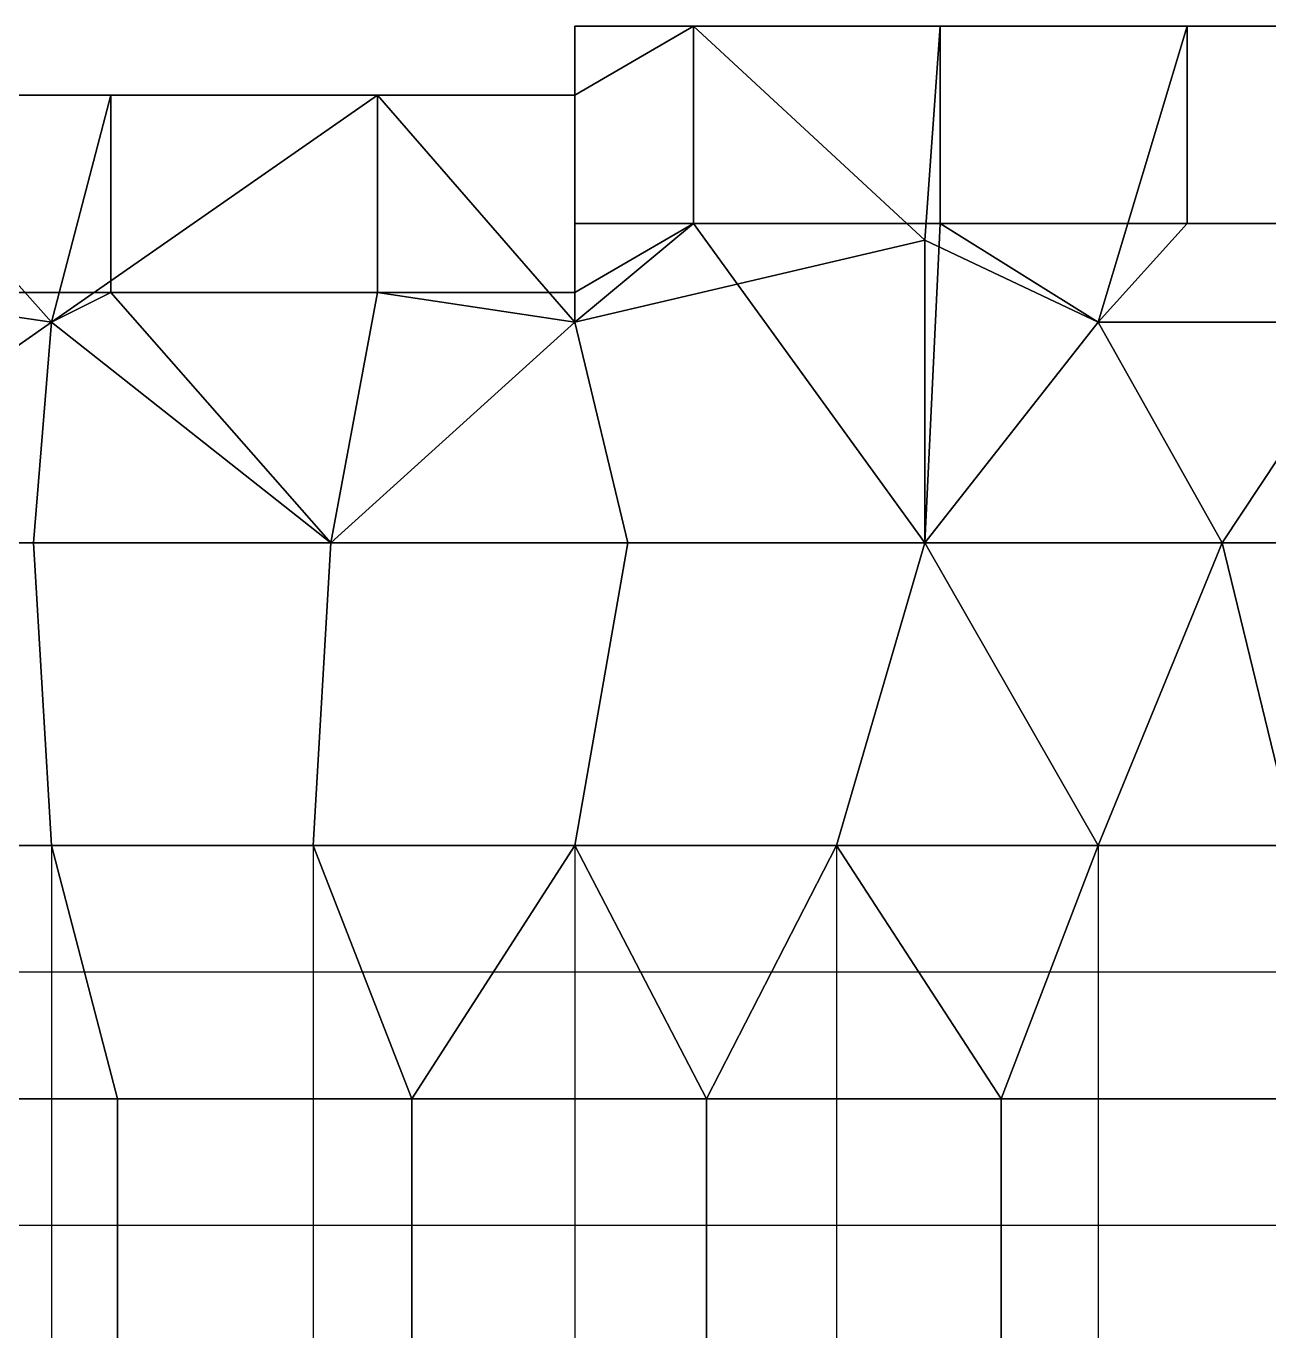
# Model space of a CAD drawing. Extents: x -0.4 to 41.2, y -0.9 to 27.5.
# Drawn here: x 13.54 to 26.13, y 13.38 to 26.6 of the extents above; entities that cross this region are included whole.
import ezdxf

# ---------------------------------------------------------------- set-up
doc = ezdxf.new("R2010")
doc.units = 0
doc.layers.add('BARS', color=1, linetype='CONTINUOUS')
doc.layers.add('FACES', color=5, linetype='CONTINUOUS')

msp = doc.modelspace()

# ---------------------------------------------------------------- linework, layer by layer
at = {"layer": 'BARS'}
for p, q in [((20.3, 26.6, 10.8), (20.3, 26.6, 14.4)), ((20.3, 26.6, 14.4), (20.3, 26.6, 18)), ((20.3, 26.6, 18), (20.3, 26.6, 21.6)), ((25.3, 26.6, 10.8), (25.3, 26.6, 14.4)), ((25.3, 26.6, 14.4), (25.3, 26.6, 18)), ((25.3, 26.6, 18), (25.3, 26.6, 21.6)), ((14.4, 25.9, 10.8), (14.4, 25.9, 14.4)), ((14.4, 25.9, 14.4), (14.4, 25.9, 18)), ((14.4, 25.9, 18), (14.4, 25.9, 21.6)), ((17.1, 25.9, 10.8), (17.1, 25.9, 14.4)), ((17.1, 25.9, 14.4), (17.1, 25.9, 18)), ((17.1, 25.9, 18), (17.1, 25.9, 21.6)), ((13.8, 23.6, 0.6), (13.8, 23.6, 4.2)), ((13.8, 23.6, 4.2), (13.8, 23.6, 7.2)), ((13.8, 23.6, 7.2), (13.8, 23.6, 10.8)), ((13.8, 23.6, 10.8), (13.8, 23.6, 14.4)), ((13.8, 23.6, 14.4), (13.8, 23.6, 18)), ((13.8, 23.6, 18), (13.8, 23.6, 21.6)), ((13.8, 23.6, 21.6), (13.8, 23.6, 25.2)), ((13.8, 23.6, -6.2), (13.8, 23.6, 0.6)), ((19.1, 23.6, 0.6), (19.1, 23.6, 4.2)), ((19.1, 23.6, 4.2), (19.1, 23.6, 7.2)), ((19.1, 23.6, 7.2), (19.1, 23.6, 10.8)), ((19.1, 23.6, 10.8), (19.1, 23.6, 14.4)), ((19.1, 23.6, 14.4), (19.1, 23.6, 18)), ((19.1, 23.6, 18), (19.1, 23.6, 21.6)), ((19.1, 23.6, 21.6), (19.1, 23.6, 25.2)), ((19.1, 23.6, -6.2), (19.1, 23.6, 0.6)), ((24.4, 23.6, 0.6), (24.4, 23.6, 4.2)), ((24.4, 23.6, 4.2), (24.4, 23.6, 7.2)), ((24.4, 23.6, 7.2), (24.4, 23.6, 10.8)), ((24.4, 23.6, 10.8), (24.4, 23.6, 14.4)), ((24.4, 23.6, 14.4), (24.4, 23.6, 18)), ((24.4, 23.6, 18), (24.4, 23.6, 21.6)), ((24.4, 23.6, 21.6), (24.4, 23.6, 25.2)), ((24.4, 23.6, -6.2), (24.4, 23.6, 0.6)), ((13.8, 18.3, 0.6), (13.8, 18.3, 4.2)), ((13.8, 18.3, 4.2), (13.8, 18.3, 7.2)), ((13.8, 18.3, 7.2), (13.8, 18.3, 10.8)), ((13.8, 18.3, 10.8), (13.8, 18.3, 14.4)), ((13.8, 18.3, 14.4), (13.8, 18.3, 18)), ((13.8, 18.3, 18), (13.8, 18.3, 21.6)), ((13.8, 18.3, 21.6), (13.8, 18.3, 25.2)), ((13.8, 18.3, 25.2), (13.8, 14.45, 29.5)), ((13.8, 18.3, -6.2), (13.8, 18.3, 0.6)), ((13.8, 18.3, 25.2), (13.8, 10.6, 31.8)), ((16.45, 18.3, 25.2), (16.45, 14.45, 29.5)), ((16.45, 18.3, 25.2), (16.45, 10.6, 31.8)), ((19.1, 18.3, 0.6), (19.1, 18.3, 4.2)), ((19.1, 18.3, 4.2), (19.1, 18.3, 7.2)), ((19.1, 18.3, 7.2), (19.1, 18.3, 10.8)), ((19.1, 18.3, 10.8), (19.1, 18.3, 14.4)), ((19.1, 18.3, 14.4), (19.1, 18.3, 18)), ((19.1, 18.3, 18), (19.1, 18.3, 21.6)), ((19.1, 18.3, 21.6), (19.1, 18.3, 25.2)), ((19.1, 18.3, 25.2), (19.1, 14.45, 29.5)), ((19.1, 18.3, -6.2), (19.1, 18.3, 0.6)), ((19.1, 18.3, 25.2), (19.1, 10.6, 31.8)), ((21.75, 18.3, 25.2), (21.75, 14.45, 29.5)), ((21.75, 18.3, 25.2), (21.75, 10.6, 31.8)), ((24.4, 18.3, 0.6), (24.4, 18.3, 4.2)), ((24.4, 18.3, 4.2), (24.4, 18.3, 7.2)), ((24.4, 18.3, 7.2), (24.4, 18.3, 10.8)), ((24.4, 18.3, 10.8), (24.4, 18.3, 14.4)), ((24.4, 18.3, 14.4), (24.4, 18.3, 18)), ((24.4, 18.3, 18), (24.4, 18.3, 21.6)), ((24.4, 18.3, 21.6), (24.4, 18.3, 25.2)), ((24.4, 18.3, 25.2), (24.4, 14.45, 29.5)), ((24.4, 18.3, -6.2), (24.4, 18.3, 0.6)), ((24.4, 18.3, 25.2), (24.4, 10.6, 31.8)), ((13.8, 17.0167, 26.6333), (11.15, 17.0167, 26.6333)), ((16.45, 17.0167, 26.6333), (13.8, 17.0167, 26.6333)), ((19.1, 17.0167, 26.6333), (16.45, 17.0167, 26.6333)), ((21.75, 17.0167, 26.6333), (19.1, 17.0167, 26.6333)), ((24.4, 17.0167, 26.6333), (21.75, 17.0167, 26.6333)), ((26.4, 17.0167, 26.6333), (24.4, 17.0167, 26.6333)), ((13.8, 15.7333, 28.0667), (11.15, 15.7333, 28.0667)), ((16.45, 15.7333, 28.0667), (13.8, 15.7333, 28.0667)), ((19.1, 15.7333, 28.0667), (16.45, 15.7333, 28.0667)), ((21.75, 15.7333, 28.0667), (19.1, 15.7333, 28.0667)), ((24.4, 15.7333, 28.0667), (21.75, 15.7333, 28.0667)), ((26.4, 15.7333, 28.0667), (24.4, 15.7333, 28.0667)), ((13.8, 14.45, 29.5), (11.15, 14.45, 29.5)), ((13.8, 14.45, 29.5), (13.8, 10.6, 31.8)), ((16.45, 14.45, 29.5), (13.8, 14.45, 29.5)), ((16.45, 14.45, 29.5), (16.45, 10.6, 31.8)), ((19.1, 14.45, 29.5), (16.45, 14.45, 29.5)), ((19.1, 14.45, 29.5), (19.1, 10.6, 31.8)), ((19.9833, 14.45, 29.5), (19.1, 14.45, 29.5)), ((20.8667, 14.45, 29.5), (19.9833, 14.45, 29.5)), ((21.75, 14.45, 29.5), (20.8667, 14.45, 29.5)), ((21.75, 14.45, 29.5), (21.75, 10.6, 31.8)), ((24.4, 14.45, 29.5), (21.75, 14.45, 29.5)), ((24.4, 14.45, 29.5), (24.4, 10.6, 31.8)), ((26.4, 14.45, 29.5), (24.4, 14.45, 29.5))]:
    msp.add_line(p, q, dxfattribs=at)
at = {"layer": 'FACES'}
for points in [[(19.1, 23.6, 0.6), (22.6455, 24.4333, 0.6), (20.3, 26.6, 0.6), (19.1, 25.9, 0.6)], [(19.1, 25.9, 0.6), (20.3, 26.6, 0.6), (19.1, 26.6, 0.6)], [(19.1, 23.6, 4.2), (22.6455, 24.4333, 4.2), (20.3, 26.6, 4.2), (19.1, 25.9, 4.2)], [(19.1, 25.9, 4.2), (20.3, 26.6, 4.2), (19.1, 26.6, 4.2)], [(19.1, 23.6, 7.2), (22.6455, 24.4333, 7.2), (20.3, 26.6, 7.2), (19.1, 25.9, 7.2)], [(19.1, 25.9, 7.2), (20.3, 26.6, 7.2), (19.1, 26.6, 7.2)], [(19.1, 23.6, 10.8), (22.6455, 24.4333, 10.8), (20.3, 26.6, 10.8), (19.1, 25.9, 10.8)], [(19.1, 25.9, 10.8), (20.3, 26.6, 10.8), (19.1, 26.6, 10.8)], [(19.1, 25.9, 0.6), (19.1, 26.6, 0.6), (19.1, 26.6, 4.2), (19.1, 25.9, 4.2)], [(19.1, 25.9, 4.2), (19.1, 26.6, 4.2), (19.1, 26.6, 7.2), (19.1, 25.9, 7.2)], [(19.1, 25.9, 7.2), (19.1, 26.6, 7.2), (19.1, 26.6, 10.8), (19.1, 25.9, 10.8)], [(19.1, 26.6, 0.6), (20.3, 26.6, 0.6), (20.3, 26.6, 4.2), (19.1, 26.6, 4.2)], [(19.1, 26.6, 4.2), (20.3, 26.6, 4.2), (20.3, 26.6, 7.2), (19.1, 26.6, 7.2)], [(19.1, 26.6, 7.2), (20.3, 26.6, 7.2), (20.3, 26.6, 10.8), (19.1, 26.6, 10.8)], [(19.1, 23.6, 14.4), (22.6455, 24.4333, 14.4), (20.3, 26.6, 14.4), (19.1, 25.9, 14.4)], [(19.1, 25.9, 14.4), (20.3, 26.6, 14.4), (19.1, 26.6, 14.4)], [(19.1, 23.6, 18), (22.6455, 24.4333, 18), (20.3, 26.6, 18), (19.1, 25.9, 18)], [(19.1, 25.9, 18), (20.3, 26.6, 18), (19.1, 26.6, 18)], [(19.1, 23.6, 21.6), (22.6455, 24.4333, 21.6), (20.3, 26.6, 21.6), (19.1, 25.9, 21.6)], [(19.1, 25.9, 21.6), (20.3, 26.6, 21.6), (19.1, 26.6, 21.6)], [(20.3, 26.6, 23.2), (19.1, 26.6, 23.2), (19.1, 26.6, 21.6), (20.3, 26.6, 21.6)], [(19.1, 26.6, 23.2), (19.1, 25.9, 23.2), (19.1, 25.9, 21.6), (19.1, 26.6, 21.6)], [(20.3, 24.6, 25.2), (20.3, 26.6, 23.2), (19.1, 26.6, 23.2), (19.1, 24.6, 25.2)], [(19.1, 24.6, 25.2), (19.1, 23.9, 25.2), (19.1, 25.9, 23.2), (19.1, 26.6, 23.2)], [(20.3, 26.6, 0.6), (19.1, 26.6, 0.6), (19.1, 26.6, -6.2), (20.3, 26.6, -6.2)], [(19.1, 26.6, 0.6), (19.1, 26.6, -6.2), (19.1, 25.9, -6.2), (19.1, 25.9, 0.6)], [(22.6455, 24.4333, 0.6), (22.8, 26.6, 0.6), (20.3, 26.6, 0.6)], [(22.6455, 24.4333, 4.2), (22.8, 26.6, 4.2), (20.3, 26.6, 4.2)], [(22.6455, 24.4333, 7.2), (22.8, 26.6, 7.2), (20.3, 26.6, 7.2)], [(22.6455, 24.4333, 10.8), (22.8, 26.6, 10.8), (20.3, 26.6, 10.8)], [(20.3, 26.6, 0.6), (22.8, 26.6, 0.6), (22.8, 26.6, 4.2), (20.3, 26.6, 4.2)], [(20.3, 26.6, 4.2), (22.8, 26.6, 4.2), (22.8, 26.6, 7.2), (20.3, 26.6, 7.2)], [(20.3, 26.6, 7.2), (22.8, 26.6, 7.2), (22.8, 26.6, 10.8), (20.3, 26.6, 10.8)], [(22.6455, 24.4333, 14.4), (22.8, 26.6, 14.4), (20.3, 26.6, 14.4)], [(22.6455, 24.4333, 18), (22.8, 26.6, 18), (20.3, 26.6, 18)], [(22.6455, 24.4333, 21.6), (22.8, 26.6, 21.6), (20.3, 26.6, 21.6)], [(22.8, 26.6, 23.2), (20.3, 26.6, 23.2), (20.3, 26.6, 21.6), (22.8, 26.6, 21.6)], [(22.8, 24.6, 25.2), (22.8, 26.6, 23.2), (20.3, 26.6, 23.2), (20.3, 24.6, 25.2)], [(22.8, 26.6, 0.6), (20.3, 26.6, 0.6), (20.3, 26.6, -6.2), (22.8, 26.6, -6.2)], [(22.6455, 24.4333, 0.6), (24.4, 23.6, 0.6), (25.3, 26.6, 0.6), (22.8, 26.6, 0.6)], [(22.6455, 24.4333, 4.2), (24.4, 23.6, 4.2), (25.3, 26.6, 4.2), (22.8, 26.6, 4.2)], [(22.6455, 24.4333, 7.2), (24.4, 23.6, 7.2), (25.3, 26.6, 7.2), (22.8, 26.6, 7.2)], [(22.6455, 24.4333, 10.8), (24.4, 23.6, 10.8), (25.3, 26.6, 10.8), (22.8, 26.6, 10.8)], [(22.6455, 24.4333, 14.4), (24.4, 23.6, 14.4), (25.3, 26.6, 14.4), (22.8, 26.6, 14.4)], [(22.6455, 24.4333, 18), (24.4, 23.6, 18), (25.3, 26.6, 18), (22.8, 26.6, 18)], [(22.6455, 24.4333, 21.6), (24.4, 23.6, 21.6), (25.3, 26.6, 21.6), (22.8, 26.6, 21.6)], [(22.8, 26.6, 0.6), (25.3, 26.6, 0.6), (25.3, 26.6, 4.2), (22.8, 26.6, 4.2)], [(22.8, 26.6, 4.2), (25.3, 26.6, 4.2), (25.3, 26.6, 7.2), (22.8, 26.6, 7.2)], [(22.8, 26.6, 7.2), (25.3, 26.6, 7.2), (25.3, 26.6, 10.8), (22.8, 26.6, 10.8)], [(25.3, 26.6, 23.2), (22.8, 26.6, 23.2), (22.8, 26.6, 21.6), (25.3, 26.6, 21.6)], [(25.3, 24.6, 25.2), (25.3, 26.6, 23.2), (22.8, 26.6, 23.2), (22.8, 24.6, 25.2)], [(25.3, 26.6, 0.6), (22.8, 26.6, 0.6), (22.8, 26.6, -6.2), (25.3, 26.6, -6.2)], [(24.4, 23.6, 0.6), (29.7, 23.6, 0.6), (27.8, 26.6, 0.6), (25.3, 26.6, 0.6)], [(24.4, 23.6, 4.2), (29.7, 23.6, 4.2), (27.8, 26.6, 4.2), (25.3, 26.6, 4.2)], [(24.4, 23.6, 7.2), (29.7, 23.6, 7.2), (27.8, 26.6, 7.2), (25.3, 26.6, 7.2)], [(24.4, 23.6, 10.8), (29.7, 23.6, 10.8), (27.8, 26.6, 10.8), (25.3, 26.6, 10.8)], [(24.4, 23.6, 14.4), (29.7, 23.6, 14.4), (27.8, 26.6, 14.4), (25.3, 26.6, 14.4)], [(24.4, 23.6, 21.6), (29.7, 23.6, 21.6), (27.8, 26.6, 21.6), (25.3, 26.6, 21.6)], [(25.3, 26.6, 0.6), (27.8, 26.6, 0.6), (27.8, 26.6, 4.2), (25.3, 26.6, 4.2)], [(25.3, 26.6, 4.2), (27.8, 26.6, 4.2), (27.8, 26.6, 7.2), (25.3, 26.6, 7.2)], [(25.3, 26.6, 7.2), (27.8, 26.6, 7.2), (27.8, 26.6, 10.8), (25.3, 26.6, 10.8)], [(27.8, 26.6, 23.2), (25.3, 26.6, 23.2), (25.3, 26.6, 21.6), (27.8, 26.6, 21.6)], [(27.8, 24.6, 25.2), (27.8, 26.6, 23.2), (25.3, 26.6, 23.2), (25.3, 24.6, 25.2)], [(27.8, 26.6, 0.6), (25.3, 26.6, 0.6), (25.3, 26.6, -6.2), (27.8, 26.6, -6.2)], [(13.8, 23.6, 0.6), (11.75, 25.9, 0.6), (9.1, 25.9, 0.6), (10.6091, 21.3667, 0.6)], [(13.8, 23.6, 4.2), (11.75, 25.9, 4.2), (9.1, 25.9, 4.2), (10.6091, 21.3667, 4.2)], [(13.8, 23.6, 7.2), (11.75, 25.9, 7.2), (9.1, 25.9, 7.2), (10.6091, 21.3667, 7.2)], [(13.8, 23.6, 10.8), (11.75, 25.9, 10.8), (9.1, 25.9, 10.8), (10.6091, 21.3667, 10.8)], [(13.8, 23.6, 14.4), (11.75, 25.9, 14.4), (9.1, 25.9, 14.4), (10.6091, 21.3667, 14.4)], [(13.8, 23.6, 18), (11.75, 25.9, 18), (9.1, 25.9, 18), (10.6091, 21.3667, 18)], [(13.8, 23.6, 21.6), (11.75, 25.9, 21.6), (9.1, 25.9, 21.6), (10.6091, 21.3667, 21.6)], [(13.8, 23.6, 0.6), (14.4, 25.9, 0.6), (11.75, 25.9, 0.6)], [(13.8, 23.6, 4.2), (14.4, 25.9, 4.2), (11.75, 25.9, 4.2)], [(13.8, 23.6, 7.2), (14.4, 25.9, 7.2), (11.75, 25.9, 7.2)], [(13.8, 23.6, 10.8), (14.4, 25.9, 10.8), (11.75, 25.9, 10.8)], [(11.75, 25.9, 0.6), (14.4, 25.9, 0.6), (14.4, 25.9, 4.2), (11.75, 25.9, 4.2)], [(11.75, 25.9, 4.2), (14.4, 25.9, 4.2), (14.4, 25.9, 7.2), (11.75, 25.9, 7.2)], [(11.75, 25.9, 7.2), (14.4, 25.9, 7.2), (14.4, 25.9, 10.8), (11.75, 25.9, 10.8)], [(13.8, 23.6, 14.4), (14.4, 25.9, 14.4), (11.75, 25.9, 14.4)], [(13.8, 23.6, 18), (14.4, 25.9, 18), (11.75, 25.9, 18)], [(13.8, 23.6, 21.6), (14.4, 25.9, 21.6), (11.75, 25.9, 21.6)], [(14.4, 25.9, 23.2), (11.75, 25.9, 23.2), (11.75, 25.9, 21.6), (14.4, 25.9, 21.6)], [(14.4, 23.9, 25.2), (14.4, 25.9, 23.2), (11.75, 25.9, 23.2), (11.75, 23.9, 25.2)], [(14.4, 25.9, 0.6), (11.75, 25.9, 0.6), (11.75, 25.9, -6.2), (14.4, 25.9, -6.2)], [(16.6273, 21.3667, 0.6), (19.1, 23.6, 0.6), (17.1, 25.9, 0.6), (13.8, 23.6, 0.6)], [(13.8, 23.6, 0.6), (17.1, 25.9, 0.6), (14.4, 25.9, 0.6)], [(16.6273, 21.3667, 4.2), (19.1, 23.6, 4.2), (17.1, 25.9, 4.2), (13.8, 23.6, 4.2)], [(13.8, 23.6, 4.2), (17.1, 25.9, 4.2), (14.4, 25.9, 4.2)], [(16.6273, 21.3667, 7.2), (19.1, 23.6, 7.2), (17.1, 25.9, 7.2), (13.8, 23.6, 7.2)], [(13.8, 23.6, 7.2), (17.1, 25.9, 7.2), (14.4, 25.9, 7.2)], [(16.6273, 21.3667, 10.8), (19.1, 23.6, 10.8), (17.1, 25.9, 10.8), (13.8, 23.6, 10.8)], [(13.8, 23.6, 10.8), (17.1, 25.9, 10.8), (14.4, 25.9, 10.8)], [(16.6273, 21.3667, 14.4), (19.1, 23.6, 14.4), (17.1, 25.9, 14.4), (13.8, 23.6, 14.4)], [(13.8, 23.6, 14.4), (17.1, 25.9, 14.4), (14.4, 25.9, 14.4)], [(16.6273, 21.3667, 18), (19.1, 23.6, 18), (17.1, 25.9, 18), (13.8, 23.6, 18)], [(13.8, 23.6, 18), (17.1, 25.9, 18), (14.4, 25.9, 18)], [(16.6273, 21.3667, 21.6), (19.1, 23.6, 21.6), (17.1, 25.9, 21.6), (13.8, 23.6, 21.6)], [(13.8, 23.6, 21.6), (17.1, 25.9, 21.6), (14.4, 25.9, 21.6)], [(14.4, 25.9, 0.6), (17.1, 25.9, 0.6), (17.1, 25.9, 4.2), (14.4, 25.9, 4.2)], [(14.4, 25.9, 4.2), (17.1, 25.9, 4.2), (17.1, 25.9, 7.2), (14.4, 25.9, 7.2)], [(14.4, 25.9, 7.2), (17.1, 25.9, 7.2), (17.1, 25.9, 10.8), (14.4, 25.9, 10.8)], [(17.1, 25.9, 23.2), (14.4, 25.9, 23.2), (14.4, 25.9, 21.6), (17.1, 25.9, 21.6)], [(17.1, 23.9, 25.2), (17.1, 25.9, 23.2), (14.4, 25.9, 23.2), (14.4, 23.9, 25.2)], [(17.1, 25.9, 0.6), (14.4, 25.9, 0.6), (14.4, 25.9, -6.2), (17.1, 25.9, -6.2)], [(17.1, 25.9, 0.6), (19.1, 23.6, 0.6), (19.1, 25.9, 0.6)], [(17.1, 25.9, 4.2), (19.1, 23.6, 4.2), (19.1, 25.9, 4.2)], [(17.1, 25.9, 7.2), (19.1, 23.6, 7.2), (19.1, 25.9, 7.2)], [(17.1, 25.9, 10.8), (19.1, 23.6, 10.8), (19.1, 25.9, 10.8)], [(17.1, 25.9, 0.6), (19.1, 25.9, 0.6), (19.1, 25.9, 4.2), (17.1, 25.9, 4.2)], [(17.1, 25.9, 4.2), (19.1, 25.9, 4.2), (19.1, 25.9, 7.2), (17.1, 25.9, 7.2)], [(17.1, 25.9, 7.2), (19.1, 25.9, 7.2), (19.1, 25.9, 10.8), (17.1, 25.9, 10.8)], [(17.1, 25.9, 14.4), (19.1, 23.6, 14.4), (19.1, 25.9, 14.4)], [(17.1, 25.9, 18), (19.1, 23.6, 18), (19.1, 25.9, 18)], [(17.1, 25.9, 21.6), (19.1, 23.6, 21.6), (19.1, 25.9, 21.6)], [(19.1, 25.9, 23.2), (17.1, 25.9, 23.2), (17.1, 25.9, 21.6), (19.1, 25.9, 21.6)], [(19.1, 23.9, 25.2), (19.1, 25.9, 23.2), (17.1, 25.9, 23.2), (17.1, 23.9, 25.2)], [(19.1, 25.9, 0.6), (17.1, 25.9, 0.6), (17.1, 25.9, -6.2), (19.1, 25.9, -6.2)], [(19.1, 23.9, 25.2), (19.1, 23.6, 25.2), (20.3, 24.6, 25.2)], [(19.1, 23.9, 25.2), (20.3, 24.6, 25.2), (19.1, 24.6, 25.2)], [(20.3, 24.6, 25.2), (19.1, 23.6, 25.2), (19.6364, 21.3667, 25.2), (22.6455, 21.3667, 25.2)], [(20.3, 24.6, 25.2), (22.6455, 21.3667, 25.2), (22.8, 24.6, 25.2)], [(22.8, 24.6, 25.2), (22.6455, 21.3667, 25.2), (24.4, 23.6, 25.2)], [(22.8, 24.6, 25.2), (24.4, 23.6, 25.2), (25.3, 24.6, 25.2)], [(25.3, 24.6, 25.2), (24.4, 23.6, 25.2), (25.6545, 21.3667, 25.2), (27.8, 24.6, 25.2)], [(27.8, 24.6, 25.2), (25.6545, 21.3667, 25.2), (28.6636, 21.3667, 25.2), (29.7, 23.6, 25.2)], [(22.6455, 21.3667, 0.6), (22.6455, 24.4333, 0.6), (19.1, 23.6, 0.6), (19.6364, 21.3667, 0.6)], [(22.6455, 21.3667, 4.2), (22.6455, 24.4333, 4.2), (19.1, 23.6, 4.2), (19.6364, 21.3667, 4.2)], [(22.6455, 21.3667, 7.2), (22.6455, 24.4333, 7.2), (19.1, 23.6, 7.2), (19.6364, 21.3667, 7.2)], [(22.6455, 21.3667, 10.8), (22.6455, 24.4333, 10.8), (19.1, 23.6, 10.8), (19.6364, 21.3667, 10.8)], [(22.6455, 21.3667, 14.4), (22.6455, 24.4333, 14.4), (19.1, 23.6, 14.4), (19.6364, 21.3667, 14.4)], [(22.6455, 21.3667, 18), (22.6455, 24.4333, 18), (19.1, 23.6, 18), (19.6364, 21.3667, 18)], [(22.6455, 21.3667, 21.6), (22.6455, 24.4333, 21.6), (19.1, 23.6, 21.6), (19.6364, 21.3667, 21.6)], [(22.6455, 21.3667, 0.6), (24.4, 23.6, 0.6), (22.6455, 24.4333, 0.6)], [(22.6455, 21.3667, 4.2), (24.4, 23.6, 4.2), (22.6455, 24.4333, 4.2)], [(22.6455, 21.3667, 7.2), (24.4, 23.6, 7.2), (22.6455, 24.4333, 7.2)], [(22.6455, 21.3667, 10.8), (24.4, 23.6, 10.8), (22.6455, 24.4333, 10.8)], [(22.6455, 21.3667, 14.4), (24.4, 23.6, 14.4), (22.6455, 24.4333, 14.4)], [(22.6455, 21.3667, 18), (24.4, 23.6, 18), (22.6455, 24.4333, 18)], [(22.6455, 21.3667, 21.6), (24.4, 23.6, 21.6), (22.6455, 24.4333, 21.6)], [(13.8, 23.6, 25.2), (11.75, 23.9, 25.2), (10.6091, 21.3667, 25.2)], [(13.8, 23.6, 25.2), (14.4, 23.9, 25.2), (11.75, 23.9, 25.2)], [(16.6273, 21.3667, 25.2), (14.4, 23.9, 25.2), (13.8, 23.6, 25.2)], [(16.6273, 21.3667, 25.2), (17.1, 23.9, 25.2), (14.4, 23.9, 25.2)], [(16.6273, 21.3667, 25.2), (19.1, 23.6, 25.2), (17.1, 23.9, 25.2)], [(17.1, 23.9, 25.2), (19.1, 23.6, 25.2), (19.1, 23.9, 25.2)], [(13.6182, 21.3667, 0.6), (13.8, 23.6, 0.6), (10.6091, 21.3667, 0.6)], [(13.6182, 21.3667, 4.2), (13.8, 23.6, 4.2), (10.6091, 21.3667, 4.2)], [(13.6182, 21.3667, 7.2), (13.8, 23.6, 7.2), (10.6091, 21.3667, 7.2)], [(13.6182, 21.3667, 10.8), (13.8, 23.6, 10.8), (10.6091, 21.3667, 10.8)], [(13.6182, 21.3667, 14.4), (13.8, 23.6, 14.4), (10.6091, 21.3667, 14.4)], [(13.6182, 21.3667, 18), (13.8, 23.6, 18), (10.6091, 21.3667, 18)], [(13.6182, 21.3667, 21.6), (13.8, 23.6, 21.6), (10.6091, 21.3667, 21.6)], [(13.6182, 21.3667, 25.2), (13.8, 23.6, 25.2), (10.6091, 21.3667, 25.2)], [(16.6273, 21.3667, 0.6), (13.8, 23.6, 0.6), (13.6182, 21.3667, 0.6)], [(16.6273, 21.3667, 4.2), (13.8, 23.6, 4.2), (13.6182, 21.3667, 4.2)], [(16.6273, 21.3667, 7.2), (13.8, 23.6, 7.2), (13.6182, 21.3667, 7.2)], [(16.6273, 21.3667, 10.8), (13.8, 23.6, 10.8), (13.6182, 21.3667, 10.8)], [(16.6273, 21.3667, 14.4), (13.8, 23.6, 14.4), (13.6182, 21.3667, 14.4)], [(16.6273, 21.3667, 18), (13.8, 23.6, 18), (13.6182, 21.3667, 18)], [(16.6273, 21.3667, 21.6), (13.8, 23.6, 21.6), (13.6182, 21.3667, 21.6)], [(16.6273, 21.3667, 25.2), (13.8, 23.6, 25.2), (13.6182, 21.3667, 25.2)], [(19.6364, 21.3667, 0.6), (19.1, 23.6, 0.6), (16.6273, 21.3667, 0.6)], [(19.6364, 21.3667, 4.2), (19.1, 23.6, 4.2), (16.6273, 21.3667, 4.2)], [(19.6364, 21.3667, 7.2), (19.1, 23.6, 7.2), (16.6273, 21.3667, 7.2)], [(19.6364, 21.3667, 10.8), (19.1, 23.6, 10.8), (16.6273, 21.3667, 10.8)], [(19.6364, 21.3667, 14.4), (19.1, 23.6, 14.4), (16.6273, 21.3667, 14.4)], [(19.6364, 21.3667, 18), (19.1, 23.6, 18), (16.6273, 21.3667, 18)], [(19.6364, 21.3667, 21.6), (19.1, 23.6, 21.6), (16.6273, 21.3667, 21.6)], [(19.6364, 21.3667, 25.2), (19.1, 23.6, 25.2), (16.6273, 21.3667, 25.2)], [(25.6545, 21.3667, 0.6), (24.4, 23.6, 0.6), (22.6455, 21.3667, 0.6)], [(25.6545, 21.3667, 4.2), (24.4, 23.6, 4.2), (22.6455, 21.3667, 4.2)], [(25.6545, 21.3667, 7.2), (24.4, 23.6, 7.2), (22.6455, 21.3667, 7.2)], [(25.6545, 21.3667, 10.8), (24.4, 23.6, 10.8), (22.6455, 21.3667, 10.8)], [(25.6545, 21.3667, 14.4), (24.4, 23.6, 14.4), (22.6455, 21.3667, 14.4)], [(25.6545, 21.3667, 18), (24.4, 23.6, 18), (22.6455, 21.3667, 18)], [(25.6545, 21.3667, 21.6), (24.4, 23.6, 21.6), (22.6455, 21.3667, 21.6)], [(25.6545, 21.3667, 25.2), (24.4, 23.6, 25.2), (22.6455, 21.3667, 25.2)], [(28.6636, 21.3667, 0.6), (29.7, 23.6, 0.6), (24.4, 23.6, 0.6), (25.6545, 21.3667, 0.6)], [(28.6636, 21.3667, 4.2), (29.7, 23.6, 4.2), (24.4, 23.6, 4.2), (25.6545, 21.3667, 4.2)], [(28.6636, 21.3667, 7.2), (29.7, 23.6, 7.2), (24.4, 23.6, 7.2), (25.6545, 21.3667, 7.2)], [(28.6636, 21.3667, 10.8), (29.7, 23.6, 10.8), (24.4, 23.6, 10.8), (25.6545, 21.3667, 10.8)], [(28.6636, 21.3667, 14.4), (29.7, 23.6, 14.4), (24.4, 23.6, 14.4), (25.6545, 21.3667, 14.4)], [(28.6636, 21.3667, 18), (29.7, 23.6, 18), (24.4, 23.6, 18), (25.6545, 21.3667, 18)], [(28.6636, 21.3667, 21.6), (29.7, 23.6, 21.6), (24.4, 23.6, 21.6), (25.6545, 21.3667, 21.6)], [(13.8, 18.3, 0.6), (13.6182, 21.3667, 0.6), (10.6091, 21.3667, 0.6), (11.15, 18.3, 0.6)], [(13.8, 18.3, 4.2), (13.6182, 21.3667, 4.2), (10.6091, 21.3667, 4.2), (11.15, 18.3, 4.2)], [(13.8, 18.3, 7.2), (13.6182, 21.3667, 7.2), (10.6091, 21.3667, 7.2), (11.15, 18.3, 7.2)], [(13.8, 18.3, 10.8), (13.6182, 21.3667, 10.8), (10.6091, 21.3667, 10.8), (11.15, 18.3, 10.8)], [(13.8, 18.3, 14.4), (13.6182, 21.3667, 14.4), (10.6091, 21.3667, 14.4), (11.15, 18.3, 14.4)], [(13.8, 18.3, 18), (13.6182, 21.3667, 18), (10.6091, 21.3667, 18), (11.15, 18.3, 18)], [(13.8, 18.3, 21.6), (13.6182, 21.3667, 21.6), (10.6091, 21.3667, 21.6), (11.15, 18.3, 21.6)], [(13.8, 18.3, 25.2), (13.6182, 21.3667, 25.2), (10.6091, 21.3667, 25.2), (11.15, 18.3, 25.2)], [(16.45, 18.3, 0.6), (16.6273, 21.3667, 0.6), (13.6182, 21.3667, 0.6), (13.8, 18.3, 0.6)], [(16.45, 18.3, 4.2), (16.6273, 21.3667, 4.2), (13.6182, 21.3667, 4.2), (13.8, 18.3, 4.2)], [(16.45, 18.3, 7.2), (16.6273, 21.3667, 7.2), (13.6182, 21.3667, 7.2), (13.8, 18.3, 7.2)], [(16.45, 18.3, 10.8), (16.6273, 21.3667, 10.8), (13.6182, 21.3667, 10.8), (13.8, 18.3, 10.8)], [(16.45, 18.3, 14.4), (16.6273, 21.3667, 14.4), (13.6182, 21.3667, 14.4), (13.8, 18.3, 14.4)], [(16.45, 18.3, 18), (16.6273, 21.3667, 18), (13.6182, 21.3667, 18), (13.8, 18.3, 18)], [(16.45, 18.3, 21.6), (16.6273, 21.3667, 21.6), (13.6182, 21.3667, 21.6), (13.8, 18.3, 21.6)], [(16.45, 18.3, 25.2), (16.6273, 21.3667, 25.2), (13.6182, 21.3667, 25.2), (13.8, 18.3, 25.2)], [(19.1, 18.3, 0.6), (19.6364, 21.3667, 0.6), (16.6273, 21.3667, 0.6), (16.45, 18.3, 0.6)], [(19.1, 18.3, 4.2), (19.6364, 21.3667, 4.2), (16.6273, 21.3667, 4.2), (16.45, 18.3, 4.2)], [(19.1, 18.3, 7.2), (19.6364, 21.3667, 7.2), (16.6273, 21.3667, 7.2), (16.45, 18.3, 7.2)], [(19.1, 18.3, 10.8), (19.6364, 21.3667, 10.8), (16.6273, 21.3667, 10.8), (16.45, 18.3, 10.8)], [(19.1, 18.3, 14.4), (19.6364, 21.3667, 14.4), (16.6273, 21.3667, 14.4), (16.45, 18.3, 14.4)], [(19.1, 18.3, 18), (19.6364, 21.3667, 18), (16.6273, 21.3667, 18), (16.45, 18.3, 18)], [(19.1, 18.3, 21.6), (19.6364, 21.3667, 21.6), (16.6273, 21.3667, 21.6), (16.45, 18.3, 21.6)], [(19.1, 18.3, 25.2), (19.6364, 21.3667, 25.2), (16.6273, 21.3667, 25.2), (16.45, 18.3, 25.2)], [(21.75, 18.3, 0.6), (22.6455, 21.3667, 0.6), (19.6364, 21.3667, 0.6), (19.1, 18.3, 0.6)], [(21.75, 18.3, 4.2), (22.6455, 21.3667, 4.2), (19.6364, 21.3667, 4.2), (19.1, 18.3, 4.2)], [(21.75, 18.3, 7.2), (22.6455, 21.3667, 7.2), (19.6364, 21.3667, 7.2), (19.1, 18.3, 7.2)], [(21.75, 18.3, 10.8), (22.6455, 21.3667, 10.8), (19.6364, 21.3667, 10.8), (19.1, 18.3, 10.8)], [(21.75, 18.3, 14.4), (22.6455, 21.3667, 14.4), (19.6364, 21.3667, 14.4), (19.1, 18.3, 14.4)], [(21.75, 18.3, 18), (22.6455, 21.3667, 18), (19.6364, 21.3667, 18), (19.1, 18.3, 18)], [(21.75, 18.3, 21.6), (22.6455, 21.3667, 21.6), (19.6364, 21.3667, 21.6), (19.1, 18.3, 21.6)], [(21.75, 18.3, 25.2), (22.6455, 21.3667, 25.2), (19.6364, 21.3667, 25.2), (19.1, 18.3, 25.2)], [(24.4, 18.3, 0.6), (22.6455, 21.3667, 0.6), (21.75, 18.3, 0.6)], [(24.4, 18.3, 4.2), (22.6455, 21.3667, 4.2), (21.75, 18.3, 4.2)], [(24.4, 18.3, 7.2), (22.6455, 21.3667, 7.2), (21.75, 18.3, 7.2)], [(24.4, 18.3, 10.8), (22.6455, 21.3667, 10.8), (21.75, 18.3, 10.8)], [(24.4, 18.3, 14.4), (22.6455, 21.3667, 14.4), (21.75, 18.3, 14.4)], [(24.4, 18.3, 18), (22.6455, 21.3667, 18), (21.75, 18.3, 18)], [(24.4, 18.3, 21.6), (22.6455, 21.3667, 21.6), (21.75, 18.3, 21.6)], [(24.4, 18.3, 25.2), (22.6455, 21.3667, 25.2), (21.75, 18.3, 25.2)], [(24.4, 18.3, 0.6), (25.6545, 21.3667, 0.6), (22.6455, 21.3667, 0.6)], [(24.4, 18.3, 4.2), (25.6545, 21.3667, 4.2), (22.6455, 21.3667, 4.2)], [(24.4, 18.3, 7.2), (25.6545, 21.3667, 7.2), (22.6455, 21.3667, 7.2)], [(24.4, 18.3, 10.8), (25.6545, 21.3667, 10.8), (22.6455, 21.3667, 10.8)], [(24.4, 18.3, 14.4), (25.6545, 21.3667, 14.4), (22.6455, 21.3667, 14.4)], [(24.4, 18.3, 18), (25.6545, 21.3667, 18), (22.6455, 21.3667, 18)], [(24.4, 18.3, 21.6), (25.6545, 21.3667, 21.6), (22.6455, 21.3667, 21.6)], [(24.4, 18.3, 25.2), (25.6545, 21.3667, 25.2), (22.6455, 21.3667, 25.2)], [(26.4, 18.3, 0.6), (25.6545, 21.3667, 0.6), (24.4, 18.3, 0.6)], [(26.4, 18.3, 4.2), (25.6545, 21.3667, 4.2), (24.4, 18.3, 4.2)], [(26.4, 18.3, 7.2), (25.6545, 21.3667, 7.2), (24.4, 18.3, 7.2)], [(26.4, 18.3, 10.8), (25.6545, 21.3667, 10.8), (24.4, 18.3, 10.8)], [(26.4, 18.3, 14.4), (25.6545, 21.3667, 14.4), (24.4, 18.3, 14.4)], [(26.4, 18.3, 18), (25.6545, 21.3667, 18), (24.4, 18.3, 18)], [(26.4, 18.3, 21.6), (25.6545, 21.3667, 21.6), (24.4, 18.3, 21.6)], [(26.4, 18.3, 25.2), (25.6545, 21.3667, 25.2), (24.4, 18.3, 25.2)], [(29.7, 18.3, 0.6), (28.6636, 21.3667, 0.6), (25.6545, 21.3667, 0.6), (26.4, 18.3, 0.6)], [(29.7, 18.3, 4.2), (28.6636, 21.3667, 4.2), (25.6545, 21.3667, 4.2), (26.4, 18.3, 4.2)], [(29.7, 18.3, 7.2), (28.6636, 21.3667, 7.2), (25.6545, 21.3667, 7.2), (26.4, 18.3, 7.2)], [(29.7, 18.3, 10.8), (28.6636, 21.3667, 10.8), (25.6545, 21.3667, 10.8), (26.4, 18.3, 10.8)], [(29.7, 18.3, 14.4), (28.6636, 21.3667, 14.4), (25.6545, 21.3667, 14.4), (26.4, 18.3, 14.4)], [(29.7, 18.3, 18), (28.6636, 21.3667, 18), (25.6545, 21.3667, 18), (26.4, 18.3, 18)], [(29.7, 18.3, 21.6), (28.6636, 21.3667, 21.6), (25.6545, 21.3667, 21.6), (26.4, 18.3, 21.6)], [(29.7, 18.3, 25.2), (28.6636, 21.3667, 25.2), (25.6545, 21.3667, 25.2), (26.4, 18.3, 25.2)], [(11.4833, 15.7333, 0.6), (14.4667, 15.7333, 0.6), (13.8, 18.3, 0.6), (11.15, 18.3, 0.6)], [(11.4833, 15.7333, 4.2), (14.4667, 15.7333, 4.2), (13.8, 18.3, 4.2), (11.15, 18.3, 4.2)], [(11.4833, 15.7333, 7.2), (14.4667, 15.7333, 7.2), (13.8, 18.3, 7.2), (11.15, 18.3, 7.2)], [(11.4833, 15.7333, 10.8), (14.4667, 15.7333, 10.8), (13.8, 18.3, 10.8), (11.15, 18.3, 10.8)], [(13.8, 18.3, 0.6), (14.4667, 15.7333, 0.6), (17.45, 15.7333, 0.6), (16.45, 18.3, 0.6)], [(13.8, 18.3, 4.2), (14.4667, 15.7333, 4.2), (17.45, 15.7333, 4.2), (16.45, 18.3, 4.2)], [(13.8, 18.3, 7.2), (14.4667, 15.7333, 7.2), (17.45, 15.7333, 7.2), (16.45, 18.3, 7.2)], [(13.8, 18.3, 10.8), (14.4667, 15.7333, 10.8), (17.45, 15.7333, 10.8), (16.45, 18.3, 10.8)], [(16.45, 18.3, 0.6), (17.45, 15.7333, 0.6), (19.1, 18.3, 0.6)], [(16.45, 18.3, 4.2), (17.45, 15.7333, 4.2), (19.1, 18.3, 4.2)], [(16.45, 18.3, 7.2), (17.45, 15.7333, 7.2), (19.1, 18.3, 7.2)], [(16.45, 18.3, 10.8), (17.45, 15.7333, 10.8), (19.1, 18.3, 10.8)], [(17.45, 15.7333, 0.6), (20.4333, 15.7333, 0.6), (19.1, 18.3, 0.6)], [(17.45, 15.7333, 4.2), (20.4333, 15.7333, 4.2), (19.1, 18.3, 4.2)], [(17.45, 15.7333, 7.2), (20.4333, 15.7333, 7.2), (19.1, 18.3, 7.2)], [(17.45, 15.7333, 10.8), (20.4333, 15.7333, 10.8), (19.1, 18.3, 10.8)], [(19.1, 18.3, 0.6), (20.4333, 15.7333, 0.6), (21.75, 18.3, 0.6)], [(19.1, 18.3, 4.2), (20.4333, 15.7333, 4.2), (21.75, 18.3, 4.2)], [(19.1, 18.3, 7.2), (20.4333, 15.7333, 7.2), (21.75, 18.3, 7.2)], [(19.1, 18.3, 10.8), (20.4333, 15.7333, 10.8), (21.75, 18.3, 10.8)], [(20.4333, 15.7333, 0.6), (23.4167, 15.7333, 0.6), (21.75, 18.3, 0.6)], [(20.4333, 15.7333, 4.2), (23.4167, 15.7333, 4.2), (21.75, 18.3, 4.2)], [(20.4333, 15.7333, 7.2), (23.4167, 15.7333, 7.2), (21.75, 18.3, 7.2)], [(20.4333, 15.7333, 10.8), (23.4167, 15.7333, 10.8), (21.75, 18.3, 10.8)], [(21.75, 18.3, 0.6), (23.4167, 15.7333, 0.6), (24.4, 18.3, 0.6)], [(21.75, 18.3, 4.2), (23.4167, 15.7333, 4.2), (24.4, 18.3, 4.2)], [(21.75, 18.3, 7.2), (23.4167, 15.7333, 7.2), (24.4, 18.3, 7.2)], [(21.75, 18.3, 10.8), (23.4167, 15.7333, 10.8), (24.4, 18.3, 10.8)], [(23.4167, 15.7333, 0.6), (26.4, 15.7333, 0.6), (26.4, 18.3, 0.6), (24.4, 18.3, 0.6)], [(23.4167, 15.7333, 4.2), (26.4, 15.7333, 4.2), (26.4, 18.3, 4.2), (24.4, 18.3, 4.2)], [(23.4167, 15.7333, 7.2), (26.4, 15.7333, 7.2), (26.4, 18.3, 7.2), (24.4, 18.3, 7.2)], [(23.4167, 15.7333, 10.8), (26.4, 15.7333, 10.8), (26.4, 18.3, 10.8), (24.4, 18.3, 10.8)], [(11.4833, 15.7333, 0.6), (11.4833, 13.1667, 0.6), (14.4667, 13.1667, 0.6), (14.4667, 15.7333, 0.6)], [(11.4833, 15.7333, 4.2), (11.4833, 13.1667, 4.2), (14.4667, 13.1667, 4.2), (14.4667, 15.7333, 4.2)], [(11.4833, 15.7333, 7.2), (11.4833, 13.1667, 7.2), (14.4667, 13.1667, 7.2), (14.4667, 15.7333, 7.2)], [(11.4833, 15.7333, 10.8), (11.4833, 13.1667, 10.8), (14.4667, 13.1667, 10.8), (14.4667, 15.7333, 10.8)], [(14.4667, 15.7333, 0.6), (14.4667, 13.1667, 0.6), (17.45, 13.1667, 0.6), (17.45, 15.7333, 0.6)], [(14.4667, 15.7333, 4.2), (14.4667, 13.1667, 4.2), (17.45, 13.1667, 4.2), (17.45, 15.7333, 4.2)], [(14.4667, 15.7333, 7.2), (14.4667, 13.1667, 7.2), (17.45, 13.1667, 7.2), (17.45, 15.7333, 7.2)], [(14.4667, 15.7333, 10.8), (14.4667, 13.1667, 10.8), (17.45, 13.1667, 10.8), (17.45, 15.7333, 10.8)], [(17.45, 15.7333, 0.6), (17.45, 13.1667, 0.6), (20.4333, 13.1667, 0.6), (20.4333, 15.7333, 0.6)], [(17.45, 15.7333, 4.2), (17.45, 13.1667, 4.2), (20.4333, 13.1667, 4.2), (20.4333, 15.7333, 4.2)], [(17.45, 15.7333, 7.2), (17.45, 13.1667, 7.2), (20.4333, 13.1667, 7.2), (20.4333, 15.7333, 7.2)], [(17.45, 15.7333, 10.8), (17.45, 13.1667, 10.8), (20.4333, 13.1667, 10.8), (20.4333, 15.7333, 10.8)], [(20.4333, 15.7333, 0.6), (20.4333, 13.1667, 0.6), (23.4167, 13.1667, 0.6), (23.4167, 15.7333, 0.6)], [(20.4333, 15.7333, 4.2), (20.4333, 13.1667, 4.2), (23.4167, 13.1667, 4.2), (23.4167, 15.7333, 4.2)], [(20.4333, 15.7333, 7.2), (20.4333, 13.1667, 7.2), (23.4167, 13.1667, 7.2), (23.4167, 15.7333, 7.2)], [(20.4333, 15.7333, 10.8), (20.4333, 13.1667, 10.8), (23.4167, 13.1667, 10.8), (23.4167, 15.7333, 10.8)], [(23.4167, 15.7333, 0.6), (23.4167, 13.1667, 0.6), (26.4, 13.1667, 0.6), (26.4, 15.7333, 0.6)], [(23.4167, 15.7333, 4.2), (23.4167, 13.1667, 4.2), (26.4, 13.1667, 4.2), (26.4, 15.7333, 4.2)], [(23.4167, 15.7333, 7.2), (23.4167, 13.1667, 7.2), (26.4, 13.1667, 7.2), (26.4, 15.7333, 7.2)], [(23.4167, 15.7333, 10.8), (23.4167, 13.1667, 10.8), (26.4, 13.1667, 10.8), (26.4, 15.7333, 10.8)]]:
    msp.add_3dface(points, dxfattribs=at)

doc.saveas('drawing.dxf')
